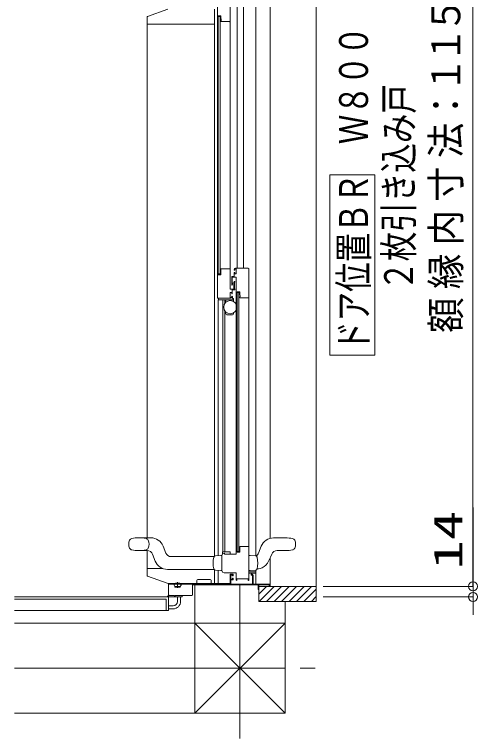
# Model space of a CAD drawing. Units: millimetres on the paper. Extents: x -305 to 305, y -152 to 152.
# Drawn here: x -93.68 to -62.88, y -1.61 to 46.59 of the extents above; entities that cross this region are included whole.
import ezdxf
from ezdxf.enums import TextEntityAlignment as Align

# ---------------------------------------------------------------- set-up
doc = ezdxf.new("R2010")
doc.units = ezdxf.units.MM
doc.linetypes.add('LONG_CHAIN', pattern=[21, 18, -1, 1, -1])
doc.layers.add('0-0_0', color=7, linetype='Continuous', lineweight=9)
doc.layers.add('0-1_VIEW0001', color=7, linetype='Continuous', lineweight=9)
doc.styles.add('ＭＳ ゴシック', font='')
doc.styles.get('ＭＳ ゴシック').set_extended_font_data('MS Gothic')

# ---------------------------------------------------------------- blocks, each defined once
blk = doc.blocks.new('_ORIGIN')
at = {"layer": '0-0_0'}
blk.add_line((0, 0), (-1, 0), dxfattribs=at)
blk.add_circle((0, 0), 0.5, dxfattribs=at)

msp = doc.modelspace()

# ---------------------------------------------------------------- linework, layer by layer
at = {"layer": '0-1_VIEW0001'}
for p, q in [((-73.614, 67.098), (-73.614, 7.523)), ((-78.869, 65.853), (-78.869, 29.698)), ((-78.439, 29.698), (-78.439, 65.753)), ((-77.624, 65.923), (-77.624, 10.547)), ((-76.684, 65.923), (-76.684, 11.719)), ((-63.184, 9.123), (-63.184, 65.498)), ((-80.184, 47.823), (-80.184, 27.748)), ((-79.334, 48.032), (-79.334, 28.318)), ((-83.485, 46.932), (-84.836, 46.45)), ((-80.384, 10.522), (-80.384, 46.938)), ((-84.869, 46.403), (-84.869, 45.938)), ((-80.129, 29.278), (-80.129, 46.493)), ((-80.004, 46.453), (-80.129, 46.453)), ((-80.119, 46.503), (-79.959, 46.503)), ((-80.004, 46.453), (-80.004, 29.318)), ((-79.949, 46.493), (-79.949, 46.313)), ((-79.946, 46.294), (-79.93, 46.256)), ((-83.158, 45.938), (-84.869, 45.938)), ((-84.859, 11.753), (-84.859, 45.938)), ((-80.412, 45.938), (-83.156, 45.938)), ((-80.384, 45.938), (-80.412, 45.938)), ((-79.969, 46.143), (-79.969, 46.142)), ((-79.967, 46.135), (-79.959, 46.12)), ((-79.954, 46.153), (-79.959, 46.153)), ((-79.946, 46.113), (-79.379, 46.113)), ((-79.929, 46.25), (-79.929, 46.178)), ((-79.369, 46.103), (-79.369, 46.083)), ((-79.359, 46.073), (-79.349, 46.073)), ((-69.711, 35.911), (-72.711, 35.911)), ((-72.711, 23.911), (-72.711, 35.911)), ((-69.711, 23.911), (-69.711, 35.911)), ((-79.949, 29.658), (-79.946, 29.658)), ((-79.949, 29.278), (-79.949, 29.658)), ((-79.946, 29.658), (-79.334, 29.658)), ((-79.934, 29.658), (-79.909, 29.658)), ((-79.074, 29.598), (-79.074, 29.568)), ((-79.069, 29.558), (-79.044, 29.558)), ((-79.064, 29.558), (-79.044, 29.558)), ((-79.034, 29.568), (-79.034, 29.598)), ((-78.134, 29.698), (-78.974, 29.698)), ((-78.697, 29.698), (-78.677, 29.698)), ((-78.084, 8.963), (-78.084, 29.648)), ((-80.129, 29.318), (-80.004, 29.318)), ((-80.119, 29.268), (-79.959, 29.268)), ((-78.934, 29.323), (-79.034, 29.323)), ((-78.959, 29.323), (-79.019, 29.323)), ((-78.934, 10.688), (-78.934, 29.093)), ((-79.206, 28.581), (-79.176, 28.633)), ((-79.174, 28.64), (-79.174, 28.713)), ((-79.084, 28.318), (-79.084, 28.658)), ((-79.048, 28.823), (-79.044, 28.823)), ((-79.044, 28.774), (-79.044, 28.323)), ((-79.029, 28.808), (-79.029, 28.793)), ((-79.334, 28.048), (-79.334, 27.773)), ((-79.319, 28.303), (-79.099, 28.303)), ((-79.249, 28.073), (-79.309, 28.073)), ((-79.234, 27.998), (-79.234, 28.058)), ((-79.204, 27.988), (-79.224, 27.988)), ((-79.194, 28.243), (-79.194, 27.998)), ((-79.054, 28.258), (-79.179, 28.258)), ((-79.029, 28.303), (-79.029, 28.283)), ((-78.879, 28.128), (-78.879, 10.793)), ((-78.754, 28.078), (-78.879, 28.078)), ((-78.754, 28.078), (-78.754, 10.843)), ((-79.294, 27.698), (-80.134, 27.698)), ((-80.133, 27.603), (-80.133, 10.564)), ((-79.149, 27.603), (-80.133, 27.603)), ((-80.119, 27.603), (-80.119, 27.698)), ((-79.829, 27.598), (-79.829, 10.818)), ((-79.689, 27.355), (-79.689, 27.598)), ((-79.614, 27.435), (-79.614, 27.603)), ((-79.309, 27.748), (-79.284, 27.748)), ((-79.234, 27.798), (-79.234, 27.828)), ((-79.224, 27.838), (-79.204, 27.838)), ((-79.194, 27.828), (-79.194, 27.798)), ((-79.184, 27.823), (-79.184, 27.718)), ((-79.149, 27.693), (-79.159, 27.693)), ((-79.124, 27.628), (-79.124, 27.668)), ((-79.124, 27.628), (-79.124, 27.49)), ((-78.719, 27.768), (-78.719, 27.767)), ((-78.717, 27.76), (-78.708, 27.745)), ((-78.704, 27.778), (-78.709, 27.778)), ((-78.696, 27.738), (-78.129, 27.738)), ((-78.695, 27.919), (-78.68, 27.881)), ((-78.679, 27.875), (-78.679, 27.803)), ((-78.119, 27.728), (-78.119, 27.708)), ((-78.109, 27.698), (-78.084, 27.698)), ((-79.689, 10.823), (-79.689, 26.851)), ((-79.614, 26.653), (-79.614, 26.771)), ((-79.174, 26.603), (-79.564, 26.603)), ((-79.124, 26.717), (-79.124, 26.653)), ((-69.711, 23.911), (-72.711, 23.911)), ((-85.409, 11.753), (-84.61, 11.753)), ((-75.659, 11.748), (-76.458, 11.748)), ((-83.614, 10.74), (-83.796, 11.2)), ((-78.699, 11.183), (-78.696, 11.183)), ((-78.699, 10.803), (-78.699, 11.183)), ((-78.696, 11.183), (-78.084, 11.183)), ((-77.272, 11.195), (-77.454, 10.735)), ((-85.409, 10.903), (-84.848, 10.903)), ((-84.859, 9.708), (-84.859, 10.903)), ((-84.317, 10.206), (-84.499, 10.666)), ((-79.837, 10.798), (-79.837, 10.683)), ((-79.814, 10.823), (-79.359, 10.823)), ((-79.734, 10.723), (-79.724, 10.723)), ((-79.709, 10.708), (-79.709, 10.688)), ((-79.694, 10.673), (-78.949, 10.673)), ((-79.337, 10.798), (-79.337, 10.673)), ((-78.754, 10.843), (-78.879, 10.843)), ((-78.879, 10.793), (-78.709, 10.793)), ((-76.569, 10.661), (-76.649, 10.458)), ((-76.22, 10.898), (-75.659, 10.898)), ((-80.4, 10.503), (-83.265, 10.503)), ((-80.306, 10.555), (-79.959, 10.573)), ((-79.959, 10.573), (-79.884, 10.573)), ((-79.884, 9.573), (-79.884, 10.574)), ((-78.084, 10.573), (-78.009, 10.573)), ((-78.009, 10.573), (-77.662, 10.555)), ((-77.549, 10.463), (-77.548, 10.464)), ((-76.864, 10.074), (-76.649, 10.458)), ((-76.682, 8.523), (-76.682, 10.4)), ((-84.869, 9.243), (-84.869, 9.708)), ((-83.809, 9.708), (-84.869, 9.708)), ((-80.407, 9.653), (-83.503, 9.653)), ((-80.42, 9.683), (-80.42, 9.682)), ((-77.463, 9.685), (-77.55, 9.678)), ((-77.332, 9.715), (-77.463, 9.685)), ((-77.208, 9.764), (-77.332, 9.715)), ((-77.083, 9.839), (-77.208, 9.764)), ((-76.974, 9.933), (-77.083, 9.839)), ((-76.864, 10.074), (-76.974, 9.933)), ((-63.183, 9.123), (-63.183, 9.723)), ((-83.469, 8.708), (-84.836, 9.196)), ((-80.384, 8.696), (-80.384, 9.625)), ((-79.959, 9.573), (-80.306, 9.591)), ((-80.133, 9.582), (-80.133, 8.696)), ((-79.884, 9.573), (-79.959, 9.573)), ((-79.884, 9.575), (-79.884, 9.573)), ((-78.929, 9.393), (-78.929, 9.393)), ((-78.009, 9.573), (-78.084, 9.573)), ((-78.084, 9.493), (-77.634, 9.493)), ((-77.649, 9.393), (-78.084, 9.393)), ((-77.662, 9.591), (-78.009, 9.573)), ((-77.859, 9.248), (-77.859, 8.673)), ((-77.634, 9.596), (-77.634, 9.408)), ((-77.624, 9.599), (-77.624, 8.673)), ((-79.334, 8.708), (-83.469, 8.708)), ((-83.434, 8.708), (-83.434, 7.848)), ((-83.434, 7.973), (-83.434, 8.708)), ((-83.434, 8.708), (-83.434, 7.973)), ((-83.134, 8.711), (-83.134, 8.698)), ((-83.134, 8.673), (-83.134, 8.693)), ((-82.834, 8.793), (-82.834, 8.425)), ((-82.534, 8.673), (-82.534, 8.693)), ((-81.545, 8.758), (-81.545, 8.923)), ((-80.659, 8.973), (-81.496, 8.973)), ((-80.609, 8.696), (-80.609, 8.924)), ((-79.284, 8.948), (-79.134, 8.948)), ((-83.009, 8.523), (-83.069, 8.602)), ((-83.052, 8.658), (-83.052, 8.639)), ((-82.659, 8.523), (-83.009, 8.523)), ((-83.009, 8.473), (-83.009, 8.523)), ((-83.009, 8.473), (-82.659, 8.473)), ((-82.659, 8.523), (-82.6, 8.602)), ((-82.659, 8.473), (-82.659, 8.523)), ((-82.617, 8.658), (-82.617, 8.639)), ((-81.684, 8.618), (-81.684, 0.073)), ((-77.434, 7.523), (-77.434, 8.623)), ((-77.434, 8.623), (-76.734, 8.623)), ((-77.434, 8.338), (-77.434, 8.608)), ((-73.614, 8.523), (-77.434, 8.523)), ((-76.914, 8.523), (-77.434, 8.003)), ((-76.414, 8.523), (-77.414, 7.523)), ((-75.914, 8.523), (-76.914, 7.523)), ((-76.734, 8.623), (-76.734, 8.523)), ((-76.719, 8.523), (-76.699, 8.523)), ((-75.414, 8.523), (-76.414, 7.523)), ((-74.914, 8.523), (-75.914, 7.523)), ((-74.419, 8.523), (-75.419, 7.523)), ((-73.924, 8.523), (-74.924, 7.523)), ((-73.614, 8.339), (-74.429, 7.523)), ((-72.769, 8.523), (-63.184, 8.523)), ((-63.183, 7.823), (-63.183, 8.523)), ((-83.459, 7.823), (-93.684, 7.823)), ((-93.684, 7.823), (-83.584, 7.823)), ((-83.434, 7.798), (-83.434, 6.923)), ((-83.409, 7.823), (-82.534, 7.823)), ((-83.384, 7.923), (-83.034, 7.923)), ((-83.034, 7.923), (-83.034, 7.848)), ((-82.994, 7.923), (-81.884, 7.923)), ((-82.834, 7.523), (-82.834, 7.823)), ((-82.634, 7.523), (-82.634, 7.823)), ((-82.534, 7.923), (-82.534, 7.823)), ((-73.614, 7.844), (-73.934, 7.523)), ((-73.145, 7.823), (-63.183, 7.823)), ((-83.584, 7.673), (-93.684, 7.673)), ((-83.584, 7.673), (-83.584, 6.923)), ((-73.614, 7.523), (-77.434, 7.523)), ((-75.684, 7.523), (-75.684, 0.073)), ((-83.434, 6.923), (-93.684, 6.923)), ((-83.134, 7.223), (-83.434, 7.223)), ((-83.134, 7.023), (-83.434, 7.023)), ((-63.183, 7.223), (-63.183, 6.623)), ((-93.684, 6.073), (-75.684, 6.073)), ((-81.685, 6.073), (-75.684, 0.073)), ((-81.684, 0.072), (-75.684, 6.072)), ((-93.684, 0.073), (-75.684, 0.073))]:
    msp.add_line(p, q, dxfattribs=at)
at = {"layer": '0-1_VIEW0001', "linetype": 'LONG_CHAIN'}
for p, q in [((-78.684, 8.673), (-78.684, -1.606)), ((-93.684, 3.073), (-73.685, 3.073))]:
    msp.add_line(p, q, dxfattribs=at)
at = {"layer": '0-1_VIEW0001'}
for points in [[(-84.869, 46.163), (-84.869, 46.162), (-84.869, 46.161), (-84.868, 46.159)], [(-79.034, 29.323), (-79.034, 29.408), (-79.074, 29.408), (-79.074, 29.138), (-79.234, 29.138), (-79.234, 28.588)], [(-78.974, 29.698), (-79.045, 29.669), (-79.074, 29.598)], [(-79.074, 29.568), (-79.071, 29.561), (-79.064, 29.558)], [(-79.044, 29.558), (-79.037, 29.561), (-79.034, 29.568)], [(-79.034, 29.598), (-79.019, 29.634), (-78.984, 29.648)], [(-78.984, 29.648), (-78.934, 29.648), (-78.934, 29.323)], [(-78.084, 29.648), (-78.099, 29.684), (-78.134, 29.698)], [(-80.129, 29.278), (-80.126, 29.271), (-80.119, 29.268)], [(-79.959, 29.268), (-79.952, 29.271), (-79.949, 29.278)], [(-79.194, 28.733), (-79.194, 29.093), (-78.934, 29.093)], [(-79.234, 28.588), (-79.223, 28.574), (-79.206, 28.581)], [(-79.174, 28.713), (-79.177, 28.72), (-79.184, 28.723), (-79.191, 28.726), (-79.194, 28.733)], [(-79.176, 28.633), (-79.175, 28.636), (-79.174, 28.64)], [(-79.094, 28.681), (-79.094, 28.758), (-79.061, 28.816)], [(-79.084, 28.658), (-79.085, 28.664), (-79.089, 28.669), (-79.093, 28.674), (-79.094, 28.681)], [(-79.061, 28.816), (-79.055, 28.821), (-79.048, 28.823)], [(-79.044, 28.823), (-79.033, 28.819), (-79.029, 28.808)], [(-79.029, 28.793), (-79.031, 28.787), (-79.037, 28.783), (-79.042, 28.78), (-79.044, 28.774)], [(-79.334, 28.318), (-79.33, 28.308), (-79.319, 28.303)], [(-79.309, 28.073), (-79.327, 28.066), (-79.334, 28.048)], [(-79.234, 28.058), (-79.238, 28.069), (-79.249, 28.073)], [(-79.224, 27.988), (-79.231, 27.991), (-79.234, 27.998)], [(-79.194, 27.998), (-79.197, 27.991), (-79.204, 27.988)], [(-79.179, 28.258), (-79.19, 28.254), (-79.194, 28.243)], [(-79.099, 28.303), (-79.088, 28.308), (-79.084, 28.318)], [(-79.029, 28.283), (-79.036, 28.265), (-79.054, 28.258)], [(-79.044, 28.323), (-79.042, 28.316), (-79.037, 28.313)], [(-79.037, 28.313), (-79.031, 28.309), (-79.029, 28.303)], [(-78.879, 28.128), (-78.699, 28.128), (-78.699, 27.938)], [(-80.134, 27.698), (-80.169, 27.713), (-80.184, 27.748)], [(-79.334, 27.773), (-79.327, 27.755), (-79.309, 27.748)], [(-79.194, 27.798), (-79.223, 27.727), (-79.294, 27.698)], [(-79.284, 27.748), (-79.249, 27.763), (-79.234, 27.798)], [(-79.234, 27.828), (-79.231, 27.835), (-79.224, 27.838)], [(-79.204, 27.838), (-79.197, 27.835), (-79.194, 27.828)], [(-78.709, 27.778), (-78.716, 27.775), (-78.719, 27.768)], [(-78.719, 27.767), (-78.719, 27.763), (-78.717, 27.76)], [(-78.708, 27.745), (-78.703, 27.74), (-78.696, 27.738)], [(-78.679, 27.803), (-78.686, 27.785), (-78.704, 27.778)], [(-78.699, 27.938), (-78.698, 27.928), (-78.695, 27.919)], [(-78.68, 27.881), (-78.679, 27.878), (-78.679, 27.875)], [(-78.129, 27.738), (-78.122, 27.735), (-78.119, 27.728)], [(-78.119, 27.708), (-78.116, 27.701), (-78.109, 27.698)], [(-73.145, 8.523), (-63.183, 8.523), (-63.183, 13.774)], [(-79.724, 10.723), (-79.713, 10.719), (-79.709, 10.708)], [(-79.709, 10.688), (-79.705, 10.678), (-79.694, 10.673)], [(-78.949, 10.673), (-78.938, 10.678), (-78.934, 10.688)], [(-78.709, 10.793), (-78.702, 10.796), (-78.699, 10.803)], [(-79.134, 8.948), (-79.134, 9.068), (-79.184, 9.068), (-79.184, 8.993), (-79.284, 8.993), (-79.284, 9.278), (-79.184, 9.278), (-79.184, 9.218), (-79.134, 9.218), (-79.134, 9.323), (-79.334, 9.323), (-79.334, 8.673), (-83.434, 8.673)], [(-79.734, 9.423), (-79.84, 9.467), (-79.884, 9.573)], [(-78.934, 8.963), (-78.934, 9.423), (-79.734, 9.423)], [(-77.884, 9.323), (-77.934, 9.323), (-77.934, 9.273), (-77.884, 9.273)], [(-77.809, 9.248), (-77.831, 9.301), (-77.884, 9.323)], [(-77.884, 9.273), (-77.866, 9.266), (-77.859, 9.248)], [(-76.682, 8.673), (-77.809, 8.673), (-77.809, 9.248)], [(-81.545, 8.758), (-81.545, 8.756), (-81.546, 8.749), (-81.548, 8.737), (-81.554, 8.725), (-81.563, 8.716), (-81.574, 8.709), (-81.582, 8.709), (-81.586, 8.708)], [(-77.859, 8.673), (-79.284, 8.673), (-79.284, 8.948)], [(-78.884, 8.933), (-78.887, 8.926), (-78.894, 8.923), (-78.922, 8.935), (-78.934, 8.963)], [(-78.134, 8.933), (-78.134, 9.023), (-78.884, 9.023), (-78.884, 8.933)], [(-78.084, 8.963), (-78.096, 8.935), (-78.124, 8.923), (-78.131, 8.926), (-78.134, 8.933)], [(-81.834, 7.973), (-81.834, 8.618), (-77.474, 8.618), (-77.474, 8.323), (-77.434, 8.323)], [(-83.434, 7.973), (-83.419, 7.938), (-83.384, 7.923)], [(-83.034, 7.848), (-82.994, 7.848), (-82.994, 7.923)], [(-81.884, 7.923), (-81.849, 7.938), (-81.834, 7.973)]]:
    msp.add_lwpolyline(points, dxfattribs=at)
msp.add_circle((-79.329, 27.103), 0.438, dxfattribs=at)
for centre, radius, start, end in [((-84.819, 46.403), 0.05, 109.6538, 180), ((-80.119, 46.493), 0.01, 90, 180), ((-79.959, 46.493), 0.01, 0, 90), ((-79.899, 46.313), 0.05, 180, 201.8014), ((-79.959, 46.143), 0.01, 90, 180), ((-79.954, 46.142), 0.015, 180, 210.9638), ((-79.946, 46.128), 0.015, 210.9638, 270), ((-79.954, 46.178), 0.025, 270, 0), ((-79.944, 46.25), 0.015, 0, 21.8014), ((-79.379, 46.103), 0.01, 0, 90), ((-79.359, 46.083), 0.01, 180, 270), ((-79.349, 46.088), 0.015, 270, 0), ((-79.159, 27.718), 0.025, 180, 270), ((-79.149, 27.668), 0.025, 0, 90), ((-79.149, 27.628), 0.025, 270, 0), ((-79.564, 26.653), 0.05, 180, 270), ((-79.174, 26.653), 0.05, 270, 0), ((-85.459, 11.328), 0.625, 154.66, 205.34), ((-85.843, 11.51), 0.2, 101.3412, 154.66), ((-85.409, 9.345), 2.408, 78.6588, 101.3412), ((-84.975, 11.51), 0.2, 25.34, 78.6588), ((-85.359, 11.328), 0.625, 334.66, 25.34), ((-84.61, 10.878), 0.875, 21.6036, 90), ((-76.458, 10.873), 0.875, 90, 158.3964), ((-75.659, 9.341), 2.408, 78.6588, 90), ((-75.225, 11.505), 0.2, 25.34, 78.6588), ((-75.609, 11.323), 0.625, 334.66, 25.34), ((-85.843, 11.146), 0.2, 205.34, 258.6588), ((-85.409, 13.31), 2.408, 258.6588, 281.3412), ((-84.975, 11.146), 0.2, 281.3412, 334.66), ((-84.848, 10.528), 0.375, 21.6036, 90), ((-83.265, 10.878), 0.375, 201.6036, 270), ((-79.734, 10.573), 0.15, 90, 180.452), ((-79.812, 10.798), 0.025, 90, 180), ((-79.812, 10.798), 0.025, 90, 180), ((-79.362, 10.798), 0.025, 0, 90), ((-79.362, 10.798), 0.025, 0, 90), ((-77.803, 10.873), 0.375, 299.104, 338.3964), ((-76.22, 10.523), 0.375, 90, 158.3964), ((-75.659, 13.306), 2.408, 270, 281.3412), ((-75.225, 11.141), 0.2, 281.3412, 334.66), ((-83.503, 10.528), 0.875, 201.6036, 270), ((-79.054, 10.073), 1.421, 164.017, 195.9811), ((-80.3, 10.43), 0.125, 93.0011, 164.0538), ((-80.3, 10.43), 0.125, 93.0011, 164.0538), ((-77.668, 10.43), 0.125, 15.9428, 86.999), ((-78.915, 10.073), 1.421, 344.017, 15.9811), ((-80.3, 9.716), 0.125, 195.9428, 266.999), ((-80.3, 9.716), 0.125, 195.9428, 266.999), ((-77.668, 9.716), 0.125, 273.0011, 344.0538), ((-84.819, 9.243), 0.05, 180, 250.3462), ((-77.649, 9.408), 0.015, 270, 0), ((-83.109, 8.693), 0.025, 102.424, 180), ((-82.834, 7.445), 1.303, 77.576, 102.424), ((-82.559, 8.693), 0.025, 0, 77.576), ((-81.495, 8.923), 0.05, 90, 180), ((-80.659, 8.923), 0.05, 0, 90), ((-83.057, 8.611), 0.015, 109.4712, 217.1609), ((-83.067, 8.658), 0.015, 0, 90), ((-83.067, 8.639), 0.015, 289.4712, 0), ((-82.602, 8.658), 0.015, 90, 180), ((-82.602, 8.639), 0.015, 180, 250.5288), ((-82.612, 8.611), 0.015, 322.8392, 70.5288), ((-83.584, 7.973), 0.15, 270, 0), ((-83.459, 7.798), 0.025, 360, 90), ((-83.409, 7.848), 0.025, 180, 270), ((-83.134, 7.523), 0.5, 270, 0), ((-83.134, 7.523), 0.3, 270, 0)]:
    msp.add_arc(centre, radius, start, end, dxfattribs=at)

# ---------------------------------------------------------------- block references
at = {"layer": '0-1_VIEW0001', "xscale": 0.6, "yscale": 0.6}
for p, rotation in [((-63.184, 8.523), 270), ((-63.183, 8.523), 270), ((-63.183, 7.823), 90)]:
    msp.add_blockref('_ORIGIN', p, dxfattribs=dict(at, rotation=rotation))

# ---------------------------------------------------------------- texts
at = {"layer": '0-1_VIEW0001', "style": 'ＭＳ ゴシック'}
for s, width, p in [('５', 0.9, (-63.45, 45.366)), ('ドア位置ＢＲ\u3000Ｗ８００', 0.75, (-69.592, 24.197)), ('１', 0.9, (-63.45, 43.378)), ('１', 0.9, (-63.45, 41.39)), ('２枚引き込み戸', 0.75, (-66.594, 28.197)), ('法：', 0.9, (-63.45, 37.028)), ('寸', 0.9, (-63.45, 34.12)), ('内', 0.9, (-63.45, 31.212)), ('縁', 0.9, (-63.45, 28.304)), ('額', 0.9, (-63.45, 25.396)), ('14', 1.5, (-63.313, 9.639))]:
    msp.add_text(s, height=1.921, rotation=90, dxfattribs=dict(at, width=width)).set_placement(p, align=Align.BOTTOM_LEFT)

doc.saveas('drawing.dxf')
